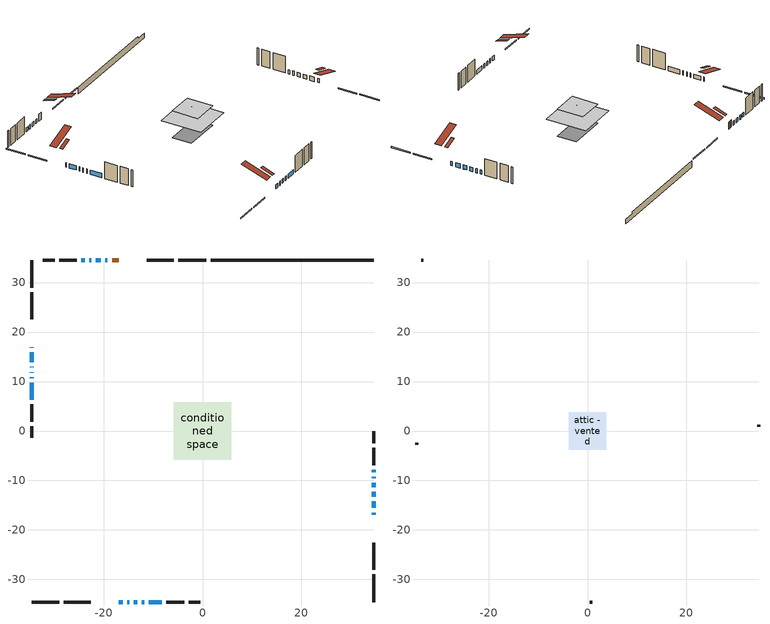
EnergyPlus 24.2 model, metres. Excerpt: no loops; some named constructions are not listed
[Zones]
conditioned space
 floor adiabatic (AdiabaticFloorConstruction): -5.76,-5.76 -5.76,5.76 5.76,5.76 5.76,-5.76 z2.9
 floor foundation (Slab1 construction): -5.38,-2.85 -5.38,2.85 5.38,2.85 5.38,-2.85 z-1.45
 wall outside (RimJoist1 construction): 0.71,34.56 -4.92,34.56 / -34.56,-34.56 -28.93,-34.56 / -34.56,34.56 -34.56,28.93 / 34.56,-34.56 34.56,-28.93 z0.46:0.76
 wall outside (RimJoist2 construction): -5.85,34.56 -11.28,34.56 / -28,-34.56 -22.57,-34.56 / -34.56,28 -34.56,22.57 / 34.56,-28 34.56,-22.57 z0.46:0.76
 wall outside (AdiabaticWallConstruction 1): -16.91,34.56 -18.28,34.56 z0.46:2.49
 wall outside (AdiabaticWallConstruction): 34.56,-16.94 34.56,-16.48 / 34.56,-15.55 34.56,-14.18 / -19.21,34.56 -19.65,34.56 / -20.58,34.56 -21.56,34.56 / -34.56,16.94 -34.56,16.81 / -22.49,34.56 -22.86,34.56 / 34.56,-13.25 34.56,-12.26 / 34.56,-11.34 34.56,-10.49 / -16.94,-34.56 -16.09,-34.56 / -15.17,-34.56 -14.8,-34.56 / -34.56,15.88 -34.56,13.91 / -34.56,12.99 -34.56,12.84 / 34.56,-9.57 34.56,-9.22 / -23.78,34.56 -24.47,34.56 / -13.88,-34.56 -13.19,-34.56 / -34.56,11.91 -34.56,11.76 / -34.56,10.83 -34.56,10.67 / -34.56,9.74 -34.56,6.36 / -12.27,-34.56 -11.82,-34.56 / -10.89,-34.56 -8.24,-34.56 / 34.56,-8.3 34.56,-7.87 z0.46:1.68
 wall outside (Wall1 construction): -25.4,34.56 -28.98,34.56 / -7.31,-34.56 -3.72,-34.56 / -34.56,5.44 -34.56,1.85 / 34.56,-6.95 34.56,-3.36 z0.46:5.34
 wall outside (Wall2 construction): -29.91,34.56 -32.24,34.56 / -2.8,-34.56 -0.46,-34.56 / -34.56,0.92 -34.56,-1.41 / 34.56,-2.43 34.56,-0.1 z0.46:5.34
 wall foundation (FoundationWall1 construction): 1.64,34.56,-1.45 1.64,34.56,0.46 31.27,34.56,0.46 31.27,34.56,-0.17 34.56,34.56,-0.17 34.56,34.56,-1.45
 window (WindowConstruction 15): 34.56,-16.93 34.56,-16.48 z0.46:1.68
 window (WindowConstruction 5): 34.56,-15.55 34.56,-14.18 z0.46:1.68
 window (WindowConstruction 6): -19.21,34.56 -19.65,34.56 z0.46:1.68
 window (WindowConstruction 7): -20.58,34.56 -21.56,34.56 z0.46:1.68
 window (WindowConstruction 8): -34.56,16.93 -34.56,16.81 z0.46:1.68
 window (WindowConstruction 9): -22.49,34.56 -22.86,34.56 z0.46:1.68
 window (WindowConstruction 10): 34.56,-13.25 34.56,-12.26 z0.46:1.68
 window (WindowConstruction 11): 34.56,-11.34 34.56,-10.49 z0.46:1.68
 window (WindowConstruction 12): -16.93,-34.56 -16.09,-34.56 z0.46:1.68
 window (WindowConstruction 13): -15.16,-34.56 -14.8,-34.56 z0.46:1.68
 window (WindowConstruction 14): -34.56,15.88 -34.56,13.91 z0.46:1.68
 window (WindowConstruction 16): -34.56,12.99 -34.56,12.84 z0.46:1.68
 window (WindowConstruction 18): 34.56,-9.56 34.56,-9.22 z0.46:1.68
 window (WindowConstruction 19): -23.78,34.56 -24.47,34.56 z0.46:1.68
 window (WindowConstruction 20): -13.87,-34.56 -13.19,-34.56 z0.46:1.68
 window (WindowConstruction 17): -34.56,11.91 -34.56,11.76 z0.46:1.68
 window (WindowConstruction): -34.56,10.83 -34.56,10.67 z0.46:1.68
 window (WindowConstruction 1): -34.56,9.74 -34.56,6.36 z0.46:1.68
 window (WindowConstruction 2): -12.26,-34.56 -11.82,-34.56 z0.46:1.68
 window (WindowConstruction 3): -10.89,-34.56 -8.24,-34.56 z0.46:1.68
 window (WindowConstruction 4): 34.56,-8.29 34.56,-7.88 z0.46:1.68
 door (Door): -16.91,34.56 -18.28,34.56 z0.46:2.49
 ceiling adiabatic (AdiabaticFloorConstruction): 5.76,-5.76 5.76,5.76 -5.76,5.76 -5.76,-5.76 z2.9
 roof outside (Roof2 construction): -15.98,34.56,5.34 -15.98,31.16,6.47 -15.09,31.16,6.47 -15.09,34.56,5.34; -17.86,-34.56,5.34 -17.86,-31.16,6.47 -18.76,-31.16,6.47 -18.76,-34.56,5.34; -34.56,17.86,5.34 -31.16,17.86,6.47 -31.16,18.76,6.47 -34.56,18.76,5.34; 34.56,-17.86,5.34 31.16,-17.86,6.47 31.16,-18.76,6.47 34.56,-18.76,5.34
attic - vented
 floor to conditioned space (Floor1 construction Reversed): -3.76,-3.76 -3.76,3.76 3.76,3.76 3.76,-3.76 z5.34
 floor to conditioned space (Floor2 construction Reversed): -0.53,-0.53 -0.53,0.53 0.53,0.53 0.53,-0.53 z5.34
 wall outside (Wall3 construction): -33.17,34.56 -33.63,34.56 / 0.47,-34.56 0.93,-34.56 / -34.56,-2.34 -34.56,-2.8 / 34.56,0.83 34.56,1.29 z0.46:5.34
 roof outside (Roof1 construction): -14.16,34.56,5.34 -14.16,27.17,7.8 -12.21,27.17,7.8 -12.21,34.56,5.34; -19.69,-34.56,5.34 -19.69,-27.17,7.8 -21.64,-27.17,7.8 -21.64,-34.56,5.34; -34.56,19.69,5.34 -27.17,19.69,7.8 -27.17,21.64,7.8 -34.56,21.64,5.34; 34.56,-19.69,5.34 27.17,-19.69,7.8 27.17,-21.64,7.8 34.56,-21.64,5.34
[Schedule:Day:Interval]
clothes dryer exhaust 0 schedule day: No, 01:00, 0.123457, 02:00, 0.0740741, 03:00, 0.0493827, 04:00, 0.0246914, 05:00, 0.0493827, 06:00, 0.0740741, 07:00, 0.197531, 08:00, 0.395062, 09:00, 0.592593, 10:00, 0.839506, 11:00, 0.962963, 12:00, 1, 13:00, 0.91358, 14:00, 0.82716, 15:00, 0.716049, 16:00, 0.753086, 17:00, 0.679012, 18:00, 0.666667, 20:00, 0.62963, 21:00, 0.641975, 22:00, 0.666667, 23:00, 0.54321, 24:00, 0.296296
clothes dryer exhaust 0 schedule default day; cooling season schedule day; cooling season schedule day 2; cooling season schedule default day; exterior lighting schedule default day; natural vent schedule default day: No, 24:00, 0
cooling season schedule day 1: No, 24:00, 1
exterior lighting schedule day 10: No, 01:00, 0.552381, 03:00, 0.510952, 05:00, 0.483333, 06:00, 0.538571, 07:00, 0.607619, 08:00, 0.56619, 09:00, 0.428095, 10:00, 0.345238, 12:00, 0.331429, 13:00, 0.345238, 14:00, 0.386667, 15:00, 0.414286, 16:00, 0.483333, 17:00, 0.607619, 18:00, 0.773333, 19:00, 0.88381, 20:00, 0.939048, 21:00, 0.966667, 22:00, 0.897619, 23:00, 0.773333, 24:00, 0.649048
exterior lighting schedule day 11: No, 01:00, 0.571429, 03:00, 0.528571, 05:00, 0.5, 06:00, 0.557143, 07:00, 0.628571, 08:00, 0.585714, 09:00, 0.442857, 10:00, 0.357143, 12:00, 0.342857, 13:00, 0.357143, 14:00, 0.4, 15:00, 0.428571, 16:00, 0.5, 17:00, 0.628571, 18:00, 0.8, 19:00, 0.914286, 20:00, 0.971429, 21:00, 1, 22:00, 0.928571, 23:00, 0.8, 24:00, 0.671429
[Schedule:Week:Daily]
clothes dryer exhaust 0 schedule Week Rule - Jan1-Dec31: clothes dryer exhaust 0 schedule day, clothes dryer exhaust 0 schedule day, clothes dryer exhaust 0 schedule day, clothes dryer exhaust 0 schedule day, clothes dryer exhaust 0 schedule day, clothes dryer exhaust 0 schedule day, clothes dryer exhaust 0 schedule day, clothes dryer exhaust 0 schedule default day, clothes dryer exhaust 0 schedule default day, clothes dryer exhaust 0 schedule default day, clothes dryer exhaust 0 schedule default day, clothes dryer exhaust 0 schedule default day
cooling season schedule Week Rule - Jan1-May26: cooling season schedule day, cooling season schedule day, cooling season schedule day, cooling season schedule day, cooling season schedule day, cooling season schedule day, cooling season schedule day, cooling season schedule default day, cooling season schedule default day, cooling season schedule default day, cooling season schedule default day, cooling season schedule default day
cooling season schedule Week Rule - May27-Jun2: cooling season schedule day, cooling season schedule day, cooling season schedule day, cooling season schedule day, cooling season schedule day, cooling season schedule day 1, cooling season schedule day 1, cooling season schedule default day, cooling season schedule default day, cooling season schedule default day, cooling season schedule default day, cooling season schedule default day
cooling season schedule Week Rule - Jun3-Aug25: cooling season schedule day 1, cooling season schedule day 1, cooling season schedule day 1, cooling season schedule day 1, cooling season schedule day 1, cooling season schedule day 1, cooling season schedule day 1, cooling season schedule default day, cooling season schedule default day, cooling season schedule default day, cooling season schedule default day, cooling season schedule default day
cooling season schedule Week Rule - Aug26-Sep1: cooling season schedule day 1, cooling season schedule day 1, cooling season schedule day 1, cooling season schedule day 1, cooling season schedule day 1, cooling season schedule day 1, cooling season schedule day 2, cooling season schedule default day, cooling season schedule default day, cooling season schedule default day, cooling season schedule default day, cooling season schedule default day
cooling season schedule Week Rule - Sep2-Dec31: cooling season schedule day 2, cooling season schedule day 2, cooling season schedule day 2, cooling season schedule day 2, cooling season schedule day 2, cooling season schedule day 2, cooling season schedule day 2, cooling season schedule default day, cooling season schedule default day, cooling season schedule default day, cooling season schedule default day, cooling season schedule default day
exterior lighting schedule Week Rule - Nov25-Dec1: exterior lighting schedule day 10, exterior lighting schedule day 10, exterior lighting schedule day 10, exterior lighting schedule day 10, exterior lighting schedule day 10, exterior lighting schedule day 10, exterior lighting schedule day 11, exterior lighting schedule default day, exterior lighting schedule default day, exterior lighting schedule default day, exterior lighting schedule default day, exterior lighting schedule default day
exterior lighting schedule Week Rule - Dec2-Dec31: exterior lighting schedule day 11, exterior lighting schedule day 11, exterior lighting schedule day 11, exterior lighting schedule day 11, exterior lighting schedule day 11, exterior lighting schedule day 11, exterior lighting schedule day 11, exterior lighting schedule default day, exterior lighting schedule default day, exterior lighting schedule default day, exterior lighting schedule default day, exterior lighting schedule default day
natural vent schedule Week Rule - Jan1-Dec31: natural vent schedule default day, natural vent schedule default day, natural vent schedule default day, natural vent schedule default day, natural vent schedule default day, natural vent schedule default day, natural vent schedule default day, natural vent schedule default day, natural vent schedule default day, natural vent schedule default day, natural vent schedule default day, natural vent schedule default day
[Schedule:Year]
clothes dryer exhaust 0 schedule: clothes dryer exhaust 0 schedule Week Rule - Jan1-Dec31, 1, 1, 12, 31
cooling season schedule: cooling season schedule Week Rule - Jan1-May26, 1, 1, 5, 26, cooling season schedule Week Rule - May27-Jun2, 5, 27, 6, 2, cooling season schedule Week Rule - Jun3-Aug25, 6, 3, 8, 25, cooling season schedule Week Rule - Aug26-Sep1, 8, 26, 9, 1, cooling season schedule Week Rule - Sep2-Dec31, 9, 2, 12, 31
natural vent schedule: natural vent schedule Week Rule - Jan1-Dec31, 1, 1, 12, 31
